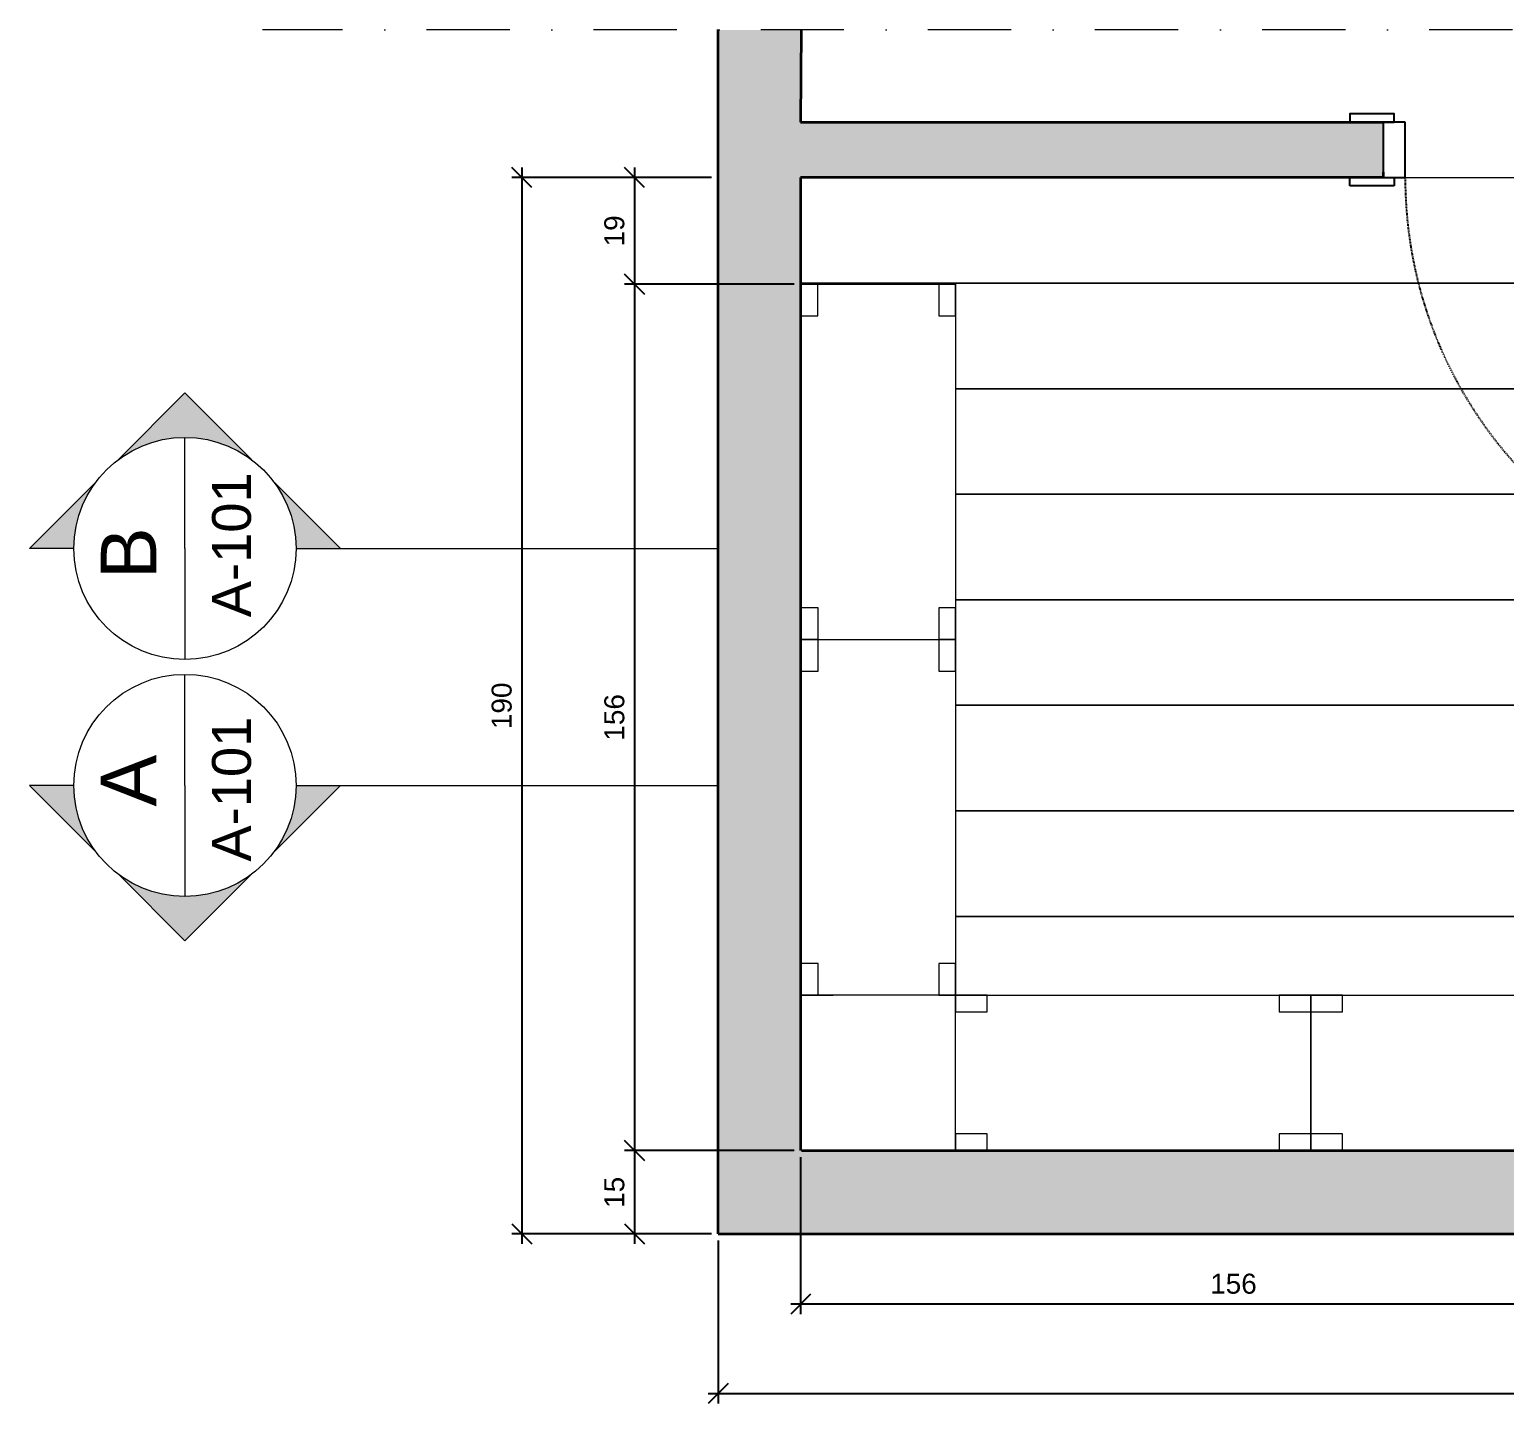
# Model space of a CAD drawing. Header units: millimetres. Extents: x 1232 to 3760, y 1413 to 4733.
# Drawn here: x 2500.2 to 2766, y 3771.1 to 4018.5 of the extents above; entities that cross this region are included whole.
import ezdxf

# ---------------------------------------------------------------- set-up
doc = ezdxf.new("R2010")
doc.units = ezdxf.units.MM
doc.linetypes.add('DASHDOT', pattern=[1, 0.5, -0.25, 0, -0.25])
doc.linetypes.add('TRATTEGGIATA2', pattern=[0.375, 0.25, -0.125])
for name, color, linetype, lineweight in [('A-ANNO-SYMB', 3, 'Continuous', 18), ('A-DOOR-FULL', 2, 'Continuous', 25), ('A-FURN', 8, 'Continuous', 18), ('A-SECT C-MCUT', 9, 'Continuous', 20), ('A-SECT-MCUT', 1, 'Continuous', 35), ('A-WALL-FULL-EXTR', 7, 'Continuous', 35), ('A-WALL-STUD', 4, 'Continuous', 18), ('PAVIMENTO', 6, 'Continuous', 18)]:
    doc.layers.add(name, color=color, linetype=linetype, lineweight=lineweight)
doc.layers.add('G-ANNO-TEXT', color=3, linetype='Continuous')
doc.styles.add('ARIAL', font='arial.ttf')
doc.styles.get("Standard").update_dxf_attribs({"font": 'arial.ttf'})
doc.dimstyles.new('giulia', dxfattribs={"dimtxt": 3.6, "dimasz": 3.6, "dimexe": 1.8, "dimexo": 1.2, "dimgap": 1.8, "dimtad": 1, "dimdec": 0, "dimzin": 1, "dimdsep": 46, "dimtxsty": 'ARIAL', "dimblk": 'OBLIQUE', "dimcen": 1.8, "dimdle": 1.8, "dimclrt": 256, "dimadec": 0, "dimazin": 0, "dimtfac": 1, "dimtdec": 0, "dimtmove": 1, "dimatfit": 3, "dimldrblk": 'OPEN90', "dimfxl": 1, "dimtfill": 1, "dimarcsym": 0})

# ---------------------------------------------------------------- blocks, each defined once
blk = doc.blocks.new('_Oblique')
at = {"color": 0, "linetype": 'ByBlock', "lineweight": -2}
blk.add_line((-0.5, -0.5), (0.5, 0.5), dxfattribs=at)
blk = doc.blocks.new('*D73')
at = {"layer": 'G-ANNO-TEXT', "color": 0, "lineweight": -2, "transparency": 16777216}
for p, q in [((2609.16, 3974.43), (2609.16, 3814.83)), ((2637.86, 3972.63), (2607.36, 3972.63)), ((2637.86, 3816.63), (2607.36, 3816.63))]:
    blk.add_line(p, q, dxfattribs=at)
at = {"layer": 'G-ANNO-TEXT', "color": 0, "lineweight": -2, "transparency": 16777216, "xscale": 3.6, "yscale": 3.6, "zscale": 3.6}
for p, rotation in [((2609.16, 3972.63), 90), ((2609.16, 3816.63), 270)]:
    blk.add_blockref('_Oblique', p, dxfattribs=dict(at, rotation=rotation))
at = {"layer": 'G-ANNO-TEXT', "transparency": 16777216, "insert": (2605.52, 3894.63), "char_height": 3.6, "attachment_point": 5, "rotation": 90, "style": 'ARIAL', "bg_fill": 3, "box_fill_scale": 1.1, "bg_fill_color": 256, "bg_fill_true_color": 13158600, "bg_fill_transparency": 0}
blk.add_mtext('156', dxfattribs=at)
blk = doc.blocks.new('_Open90')
at = {"color": 0, "linetype": 'ByBlock', "lineweight": -2}
for p, q in [((0, 0), (-1, 0)), ((-0.5, 0.5), (0, 0)), ((0, 0), (-0.5, -0.5))]:
    blk.add_line(p, q, dxfattribs=at)
blk = doc.blocks.new('*D74')
at = {"layer": 'G-ANNO-TEXT', "color": 0, "lineweight": -2, "transparency": 16777216}
for p, q in [((2609.16, 3993.6), (2609.16, 3970.83)), ((2623, 3991.8), (2607.36, 3991.8)), ((2621.41, 3972.63), (2607.36, 3972.63))]:
    blk.add_line(p, q, dxfattribs=at)
at = {"layer": 'G-ANNO-TEXT', "color": 0, "lineweight": -2, "transparency": 16777216, "xscale": 3.6, "yscale": 3.6, "zscale": 3.6}
for p, rotation in [((2609.16, 3991.8), 90), ((2609.16, 3972.63), 270)]:
    blk.add_blockref('_Oblique', p, dxfattribs=dict(at, rotation=rotation))
at = {"layer": 'G-ANNO-TEXT', "transparency": 16777216, "insert": (2605.52, 3982.21), "char_height": 3.6, "attachment_point": 5, "rotation": 90, "style": 'ARIAL', "bg_fill": 3, "box_fill_scale": 1.1, "bg_fill_color": 256, "bg_fill_true_color": 13158600, "bg_fill_transparency": 0}
blk.add_mtext('19', dxfattribs=at)
blk = doc.blocks.new('*D75')
at = {"layer": 'G-ANNO-TEXT', "color": 0, "lineweight": -2, "transparency": 16777216}
for p, q in [((2624.2, 3800.43), (2624.2, 3771.12)), ((2944.2, 3800.43), (2944.2, 3771.12)), ((2622.4, 3772.92), (2946, 3772.92))]:
    blk.add_line(p, q, dxfattribs=at)
at = {"layer": 'G-ANNO-TEXT', "color": 0, "lineweight": -2, "transparency": 16777216, "xscale": 3.6, "yscale": 3.6, "zscale": 3.6, "rotation": 180}
blk.add_blockref('_Oblique', (2624.2, 3772.92), dxfattribs=at)
at = {"layer": 'G-ANNO-TEXT', "color": 0, "lineweight": -2, "transparency": 16777216, "xscale": 3.6, "yscale": 3.6, "zscale": 3.6}
blk.add_blockref('_Oblique', (2944.2, 3772.92), dxfattribs=at)
at = {"layer": 'G-ANNO-TEXT', "transparency": 16777216, "insert": (2784.2, 3776.56), "char_height": 3.6, "attachment_point": 5, "style": 'ARIAL', "bg_fill": 3, "box_fill_scale": 1.1, "bg_fill_color": 256, "bg_fill_true_color": 13158600, "bg_fill_transparency": 0}
blk.add_mtext('320', dxfattribs=at)
blk = doc.blocks.new('*D76')
at = {"layer": 'G-ANNO-TEXT', "color": 0, "lineweight": -2, "transparency": 16777216}
for p, q in [((2639.06, 3815.43), (2639.06, 3787.22)), ((2794.96, 3815.43), (2794.96, 3787.22)), ((2796.76, 3789.02), (2637.26, 3789.02))]:
    blk.add_line(p, q, dxfattribs=at)
at = {"layer": 'G-ANNO-TEXT', "color": 0, "lineweight": -2, "transparency": 16777216, "xscale": 3.6, "yscale": 3.6, "zscale": 3.6, "rotation": 180}
blk.add_blockref('_Oblique', (2639.06, 3789.02), dxfattribs=at)
at = {"layer": 'G-ANNO-TEXT', "color": 0, "lineweight": -2, "transparency": 16777216, "xscale": 3.6, "yscale": 3.6, "zscale": 3.6}
blk.add_blockref('_Oblique', (2794.96, 3789.02), dxfattribs=at)
at = {"layer": 'G-ANNO-TEXT', "transparency": 16777216, "insert": (2717.01, 3792.66), "char_height": 3.6, "attachment_point": 5, "style": 'ARIAL', "bg_fill": 3, "box_fill_scale": 1.1, "bg_fill_color": 256, "bg_fill_true_color": 13158600, "bg_fill_transparency": 0}
blk.add_mtext('156', dxfattribs=at)
blk = doc.blocks.new('*D80')
at = {"layer": 'G-ANNO-TEXT', "color": 0, "lineweight": -2, "transparency": 16777216}
for p, q in [((2588.87, 3993.6), (2588.87, 3799.83)), ((2623, 3991.8), (2587.07, 3991.8)), ((2623, 3801.63), (2587.07, 3801.63))]:
    blk.add_line(p, q, dxfattribs=at)
at = {"layer": 'G-ANNO-TEXT', "color": 0, "lineweight": -2, "transparency": 16777216, "xscale": 3.6, "yscale": 3.6, "zscale": 3.6}
for p, rotation in [((2588.87, 3991.8), 90), ((2588.87, 3801.63), 270)]:
    blk.add_blockref('_Oblique', p, dxfattribs=dict(at, rotation=rotation))
at = {"layer": 'G-ANNO-TEXT', "transparency": 16777216, "insert": (2585.23, 3896.71), "char_height": 3.6, "attachment_point": 5, "rotation": 90, "style": 'ARIAL', "bg_fill": 3, "box_fill_scale": 1.1, "bg_fill_color": 256, "bg_fill_true_color": 13158600, "bg_fill_transparency": 0}
blk.add_mtext('190', dxfattribs=at)
blk = doc.blocks.new('*D81')
at = {"layer": 'G-ANNO-TEXT', "color": 0, "lineweight": -2, "transparency": 16777216}
for p, q in [((2609.16, 3818.43), (2609.16, 3799.83)), ((2623, 3816.63), (2607.36, 3816.63)), ((2623, 3801.63), (2607.36, 3801.63))]:
    blk.add_line(p, q, dxfattribs=at)
at = {"layer": 'G-ANNO-TEXT', "color": 0, "lineweight": -2, "transparency": 16777216, "xscale": 3.6, "yscale": 3.6, "zscale": 3.6}
for p, rotation in [((2609.16, 3816.63), 90), ((2609.16, 3801.63), 270)]:
    blk.add_blockref('_Oblique', p, dxfattribs=dict(at, rotation=rotation))
at = {"layer": 'G-ANNO-TEXT', "transparency": 16777216, "insert": (2605.52, 3809.13), "char_height": 3.6, "attachment_point": 5, "rotation": 90, "style": 'ARIAL', "bg_fill": 3, "box_fill_scale": 1.1, "bg_fill_color": 256, "bg_fill_true_color": 13158600, "bg_fill_transparency": 0}
blk.add_mtext('15', dxfattribs=at)

msp = doc.modelspace()

# ---------------------------------------------------------------- hatches: boundary and pattern name
at = {"layer": 'A-ANNO-SYMB'}
h = msp.add_hatch(color=3, dxfattribs=at)
h.dxf.hatch_style = 1
h.paths.add_polyline_path([(2528.17, 3953.04), (2516.17, 3941.04, -0.333333), (2540.17, 3941.04)])
h.paths.add_polyline_path([(2544.17, 3937.04, -0.162278), (2548.17, 3925.04), (2553.17, 3925.04), (2555.17, 3925.04), (2556.17, 3925.04)])
h.paths.add_polyline_path([(2512.17, 3937.04), (2500.17, 3925.04), (2503.17, 3925.04), (2508.17, 3925.04, -0.162278)])
h.paths.add_polyline_path([(2508.17, 3882.38), (2503.17, 3882.38), (2500.17, 3882.38), (2512.17, 3870.38, -0.162278)])
h.paths.add_polyline_path([(2556.17, 3882.38), (2555.17, 3882.38), (2553.17, 3882.38), (2548.17, 3882.38, -0.162278), (2544.17, 3870.38)])
h.paths.add_polyline_path([(2540.17, 3866.38, -0.162278), (2528.17, 3862.38), (2528.17, 3857.38), (2528.17, 3855.38), (2528.17, 3854.38)])
h.paths.add_polyline_path([(2528.17, 3862.38, -0.162278), (2516.17, 3866.38), (2528.17, 3854.38), (2528.17, 3855.38), (2528.17, 3857.38)])
at = {"layer": 'A-WALL-STUD'}
h = msp.add_hatch(color=256, dxfattribs=at)
h.dxf.hatch_style = 1
h.paths.add_polyline_path([(2743.95, 4001.8), (2737.95, 4001.8), (2639.05, 4001.8), (2639.15, 4018.4), (2624.2, 4018.4), (2624.2, 3801.63), (2849.33, 3801.63), (2849.33, 3816.63), (2848.33, 3816.63), (2639.06, 3816.63), (2639.06, 3991.8), (2743.95, 3991.8)])
h.paths.add_polyline_path([(2959.2, 4018.4), (2944.2, 4018.4), (2944.2, 4001.8), (2828.95, 4001.8), (2828.95, 3991.8), (2834.95, 3991.8), (2944.2, 3991.8), (2944.2, 3816.63), (2929.33, 3816.63), (2929.33, 3813.06), (2929.33, 3801.63), (2977.96, 3801.63), (2977.96, 3816.63), (2959.2, 3816.63)])

# ---------------------------------------------------------------- linework, layer by layer
at = {"layer": 'A-ANNO-SYMB'}
for p, q in [((2528.17, 3953.04), (2516.17, 3941.04)), ((2528.17, 3953.04), (2540.17, 3941.04)), ((2528.17, 3925.04), (2528.17, 3945.04)), ((2512.17, 3937.04), (2500.17, 3925.04)), ((2544.17, 3937.04), (2556.17, 3925.04)), ((2503.17, 3925.04), (2500.17, 3925.04)), ((2508.17, 3925.04), (2503.17, 3925.04)), ((2528.17, 3925.04), (2528.17, 3905.04)), ((2548.17, 3925.04), (2553.17, 3925.04)), ((2553.17, 3925.04), (2555.17, 3925.04)), ((2555.17, 3925.04), (2556.17, 3925.04)), ((2556.17, 3925.04), (2624.2, 3925.04)), ((2528.17, 3882.38), (2528.17, 3902.38)), ((2503.17, 3882.38), (2500.17, 3882.38)), ((2512.17, 3870.38), (2500.17, 3882.38)), ((2508.17, 3882.38), (2503.17, 3882.38)), ((2528.17, 3882.38), (2528.17, 3862.38)), ((2544.17, 3870.38), (2556.17, 3882.38)), ((2548.17, 3882.38), (2553.17, 3882.38)), ((2553.17, 3882.38), (2555.17, 3882.38)), ((2555.17, 3882.38), (2556.17, 3882.38)), ((2556.17, 3882.38), (2624.2, 3882.38)), ((2528.17, 3854.38), (2516.17, 3866.38)), ((2528.17, 3854.38), (2540.17, 3866.38))]:
    msp.add_line(p, q, dxfattribs=at)
for centre in [(2528.17, 3925.04), (2528.17, 3882.38)]:
    msp.add_circle(centre, 20, dxfattribs=at)
at = {"layer": 'A-DOOR-FULL', "color": 2}
for p, q in [((2743.95, 4001.8), (2743.95, 3991.8)), ((2747.95, 4001.8), (2743.95, 4001.8)), ((2747.95, 3991.8), (2747.95, 4001.8)), ((2737.95, 3991.8), (2747.95, 3991.8)), ((2737.95, 3990.3), (2737.95, 3991.8)), ((2745.95, 3990.3), (2737.95, 3990.3)), ((2745.95, 3991.8), (2745.95, 3990.3))]:
    msp.add_line(p, q, dxfattribs=at)
msp.add_lwpolyline([(2737.95, 4001.8), (2745.95, 4001.8), (2745.95, 4003.3), (2737.95, 4003.3)], close=True, dxfattribs=at)
at = {"layer": 'A-DOOR-FULL', "color": 251, "linetype": 'TRATTEGGIATA2', "ltscale": 0.25}
msp.add_arc((2824.94, 3991.79), 77, 179.9965, 267.0257, dxfattribs=at)
at = {"layer": 'A-FURN'}
for p, q in [((2639.06, 3972.63), (2666.96, 3972.63)), ((2642.13, 3972.63), (2639.13, 3972.63)), ((2642.13, 3966.93), (2642.13, 3972.63)), ((2666.96, 3972.63), (2663.96, 3972.63)), ((2663.96, 3972.63), (2663.96, 3966.93)), ((2666.96, 3972.63), (2666.96, 3908.63)), ((2666.96, 3966.93), (2666.96, 3972.63)), ((2639.06, 3966.93), (2642.13, 3966.93)), ((2663.96, 3966.93), (2666.96, 3966.93)), ((2639.2, 3954.58), (2639.2, 3954.58)), ((2642.2, 3914.33), (2639.06, 3914.33)), ((2642.2, 3908.63), (2642.2, 3914.33)), ((2666.96, 3914.33), (2663.96, 3914.33)), ((2663.96, 3914.33), (2663.96, 3908.63)), ((2666.96, 3908.63), (2666.96, 3914.33)), ((2639.06, 3908.63), (2642.2, 3908.63)), ((2639.2, 3908.63), (2666.96, 3908.63)), ((2642.2, 3908.63), (2639.2, 3908.63)), ((2642.2, 3902.93), (2642.2, 3908.63)), ((2663.96, 3908.63), (2666.96, 3908.63)), ((2666.96, 3908.63), (2663.96, 3908.63)), ((2663.96, 3908.63), (2663.96, 3902.93)), ((2666.96, 3908.63), (2663.96, 3908.63)), ((2663.96, 3908.63), (2663.96, 3902.93)), ((2666.96, 3908.63), (2666.96, 3844.63)), ((2666.96, 3902.93), (2666.96, 3908.63)), ((2666.96, 3902.93), (2666.96, 3908.63)), ((2639.06, 3902.93), (2642.2, 3902.93)), ((2663.96, 3902.93), (2666.96, 3902.93)), ((2663.96, 3902.93), (2666.96, 3902.93)), ((2642.2, 3850.33), (2639.2, 3850.33)), ((2642.2, 3844.63), (2642.2, 3850.33)), ((2666.96, 3850.33), (2663.96, 3850.33)), ((2663.96, 3850.33), (2663.96, 3844.63)), ((2666.96, 3844.63), (2666.96, 3850.33)), ((2639.06, 3844.63), (2644.9, 3844.63)), ((2666.96, 3844.63), (2639.2, 3844.63)), ((2639.2, 3844.63), (2644.9, 3844.63)), ((2666.96, 3844.63), (2661.26, 3844.63)), ((2666.96, 3844.63), (2661.26, 3844.63)), ((2663.96, 3844.63), (2666.96, 3844.63)), ((2666.96, 3816.63), (2666.96, 3844.63)), ((2666.96, 3844.63), (2730.96, 3844.63)), ((2666.96, 3816.63), (2666.96, 3844.63)), ((2666.96, 3844.63), (2730.96, 3844.63)), ((2672.66, 3844.63), (2666.96, 3844.63)), ((2666.96, 3844.63), (2666.96, 3841.63)), ((2672.66, 3841.63), (2672.66, 3844.63)), ((2730.96, 3844.63), (2725.26, 3844.63)), ((2725.26, 3844.63), (2725.26, 3841.63)), ((2730.96, 3844.63), (2725.26, 3844.63)), ((2725.26, 3844.63), (2725.26, 3841.63)), ((2730.96, 3816.63), (2730.96, 3844.63)), ((2730.96, 3844.63), (2794.96, 3844.63)), ((2730.96, 3844.63), (2730.96, 3816.63)), ((2730.96, 3844.63), (2730.96, 3816.63)), ((2736.66, 3844.63), (2730.96, 3844.63)), ((2730.96, 3844.63), (2730.96, 3841.63)), ((2730.96, 3841.63), (2730.96, 3844.63)), ((2730.96, 3841.63), (2730.96, 3844.63)), ((2736.66, 3841.63), (2736.66, 3844.63)), ((2666.96, 3841.63), (2672.66, 3841.63)), ((2725.26, 3841.63), (2730.96, 3841.63)), ((2725.26, 3841.63), (2730.96, 3841.63)), ((2730.96, 3841.63), (2736.66, 3841.63)), ((2672.66, 3819.63), (2666.96, 3819.63)), ((2666.96, 3819.63), (2666.96, 3816.63)), ((2672.66, 3819.63), (2666.96, 3819.63)), ((2666.96, 3819.63), (2666.96, 3816.63)), ((2672.66, 3816.63), (2672.66, 3819.63)), ((2672.66, 3816.63), (2672.66, 3819.63)), ((2730.96, 3819.63), (2725.26, 3819.63)), ((2725.26, 3819.63), (2725.26, 3816.63)), ((2730.96, 3819.63), (2725.26, 3819.63)), ((2725.26, 3819.63), (2725.26, 3816.63)), ((2736.66, 3819.63), (2730.96, 3819.63)), ((2730.96, 3819.63), (2730.96, 3816.63)), ((2736.66, 3819.63), (2730.96, 3819.63)), ((2730.96, 3819.63), (2730.96, 3816.63)), ((2730.96, 3816.63), (2730.96, 3819.63)), ((2730.96, 3816.63), (2730.96, 3819.63)), ((2736.66, 3816.63), (2736.66, 3819.63)), ((2736.66, 3816.63), (2736.66, 3819.63)), ((2690.2, 3816.63), (2639.2, 3816.63))]:
    msp.add_line(p, q, dxfattribs=at)
at = {"layer": 'A-SECT C-MCUT', "linetype": 'DASHDOT', "ltscale": 30}
msp.add_line((2977.96, 4018.4), (2542.16, 4018.4), dxfattribs=at)
at = {"layer": 'A-SECT-MCUT'}
for p, q in [((2624.2, 3801.63), (2624.2, 4018.46)), ((2639.15, 4018.46), (2639.05, 4001.8)), ((2639.05, 4001.8), (2743.95, 4001.8)), ((2743.95, 3991.8), (2639.05, 3991.8)), ((2639.06, 3991.8), (2639.06, 3972.8)), ((2639.06, 3991.8), (2639.06, 3816.63)), ((2639.2, 3816.63), (2849.33, 3816.63)), ((2639.2, 3816.63), (2849.33, 3816.63)), ((2624.2, 3801.63), (2849.33, 3801.63))]:
    msp.add_line(p, q, dxfattribs=at)
at = {"layer": 'A-WALL-FULL-EXTR'}
for q in [(2743.95, 3992.8), (2743.95, 3991.8)]:
    msp.add_line((2743.95, 3992.8), q, dxfattribs=at)
at = {"layer": 'A-WALL-STUD', "color": 3}
for p, q in [((2747.95, 3991.8), (2777.06, 3991.8)), ((2639.06, 3972.8), (2777.06, 3972.8)), ((2777.06, 3972.8), (2639.06, 3972.8)), ((2777.06, 3953.8), (2666.96, 3953.8))]:
    msp.add_line(p, q, dxfattribs=at)
for points in [[(2666.96, 3953.8), (2777.07, 3953.8), (2777.07, 3934.8), (2666.96, 3934.8)], [(2666.96, 3934.8), (2777.08, 3934.8), (2777.08, 3915.8), (2666.96, 3915.8)], [(2666.96, 3915.8), (2777.06, 3915.8), (2777.06, 3896.8), (2666.96, 3896.8)], [(2666.96, 3896.8), (2777.07, 3896.8), (2777.07, 3877.8), (2666.96, 3877.8)], [(2666.96, 3877.8), (2777.08, 3877.8), (2777.08, 3858.8), (2666.96, 3858.8)], [(2666.96, 3858.8), (2777.08, 3858.8), (2777.08, 3844.63)]]:
    msp.add_lwpolyline(points, dxfattribs=at)
at = {"layer": 'PAVIMENTO'}
msp.add_line((2639.06, 3972.8), (2639.06, 3972.8), dxfattribs=at)

# ---------------------------------------------------------------- texts
at = {"layer": 'A-ANNO-SYMB', "rotation": 90}
for s, width, insert, char_height, attachment_point in [('A-101', 1.3229, (2533.05, 3912.66), 7, 1), ('B', 0.5153, (2513.01, 3919.53), 10, 1), ('A-101', 1.3229, (2533.05, 3894.76), 7, 3), ('A', 0.5153, (2513.01, 3887.9), 10, 3)]:
    msp.add_mtext_dynamic_manual_height_columns(s, width=width, gutter_width=12.5, heights=[0], dxfattribs=dict(at, insert=insert, char_height=char_height, attachment_point=attachment_point))

# ---------------------------------------------------------------- next in the draw order: dimensions: what is measured, and where the dimension line sits
at = {"layer": 'G-ANNO-TEXT'}
dim = msp.add_linear_dim(base=(2609.16, 3816.63), p1=(2639.06, 3972.63), p2=(2639.06, 3816.63), angle=90, dimstyle='giulia', dxfattribs=at)
dim.commit()
dim.dimension.update_dxf_attribs({"geometry": '*D73', "text_midpoint": (2605.52, 3894.63)})
dim = msp.add_linear_dim(base=(2944.2, 3772.92), p1=(2624.2, 3801.63), p2=(2944.2, 3801.63), dimstyle='giulia', dxfattribs=at)
dim.commit()
dim.dimension.update_dxf_attribs({"geometry": '*D75', "text_midpoint": (2784.2, 3776.56)})

# ---------------------------------------------------------------- next in the draw order: dimensions: what is measured, and where the dimension line sits
dim = msp.add_linear_dim(base=(2609.16, 3972.63), p1=(2624.2, 3991.8), p2=(2622.61, 3972.63), angle=90, dimstyle='giulia', dxfattribs=at)
dim.commit()
dim.dimension.update_dxf_attribs({"geometry": '*D74', "text_midpoint": (2605.52, 3982.21)})
dim = msp.add_linear_dim(base=(2639.06, 3789.02), p1=(2794.96, 3816.63), p2=(2639.06, 3816.63), dimstyle='giulia', dxfattribs=at)
dim.commit()
dim.dimension.update_dxf_attribs({"geometry": '*D76', "text_midpoint": (2717.01, 3792.66)})

# ---------------------------------------------------------------- next in the draw order: dimensions: what is measured, and where the dimension line sits
dim = msp.add_linear_dim(base=(2588.87, 3801.63), p1=(2624.2, 3991.8), p2=(2624.2, 3801.63), angle=90, dimstyle='giulia', dxfattribs=at)
dim.commit()
dim.dimension.update_dxf_attribs({"geometry": '*D80', "text_midpoint": (2585.23, 3896.71)})

# ---------------------------------------------------------------- next in the draw order: dimensions: what is measured, and where the dimension line sits
dim = msp.add_linear_dim(base=(2609.16, 3801.63), p1=(2624.2, 3816.63), p2=(2624.2, 3801.63), angle=90, dimstyle='giulia', dxfattribs=at)
dim.commit()
dim.dimension.update_dxf_attribs({"geometry": '*D81', "text_midpoint": (2605.52, 3809.13)})

doc.saveas('drawing.dxf')
